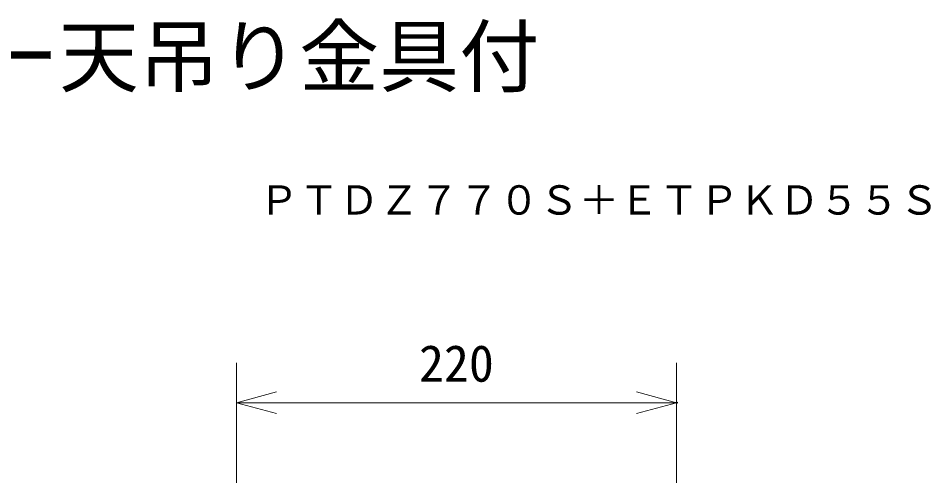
# Model space of a CAD drawing. Units: millimetres, scale not verified. Extents: x -63 to 62, y -56 to 57.
# Drawn here: x 10.46 to 56.06, y 33.45 to 56.77 of the extents above; entities that cross this region are included whole.
import ezdxf
from ezdxf.enums import TextEntityAlignment as Align

# ---------------------------------------------------------------- set-up
doc = ezdxf.new("R2010")
doc.units = ezdxf.units.MM
doc.header["$LTSCALE"] = 0.125
doc.header["$PDMODE"] = 32
doc.header["$PDSIZE"] = 0.0625
doc.layers.add('0-0_0', color=7, linetype='Continuous', lineweight=9)
doc.layers.add('0-5_SUNPO', color=7, linetype='Continuous', lineweight=9)
for name, color, linetype in [('0-1_DEFPOINTS', 7, 'Continuous'), ('0-3_MOJI1', 7, 'Continuous'), ('0-6_TOUROKU', 7, 'Continuous')]:
    doc.layers.add(name, color=color, linetype=linetype)
doc.styles.add('ＭＳ ゴシック', font='')
doc.styles.get('ＭＳ ゴシック').set_extended_font_data('MS Gothic')

# ---------------------------------------------------------------- blocks, each defined once
blk = doc.blocks.new('_OPEN30')
at = {"layer": '0-0_0'}
blk.add_line((0, 0), (-1, 0), dxfattribs=at)
blk.add_lwpolyline([(-1, 0.26795), (0, 0), (-1, -0.26795)], dxfattribs=at)
blk = doc.blocks.new('D6')
at = {"layer": '0-1_DEFPOINTS'}
for p in [(36.5861, 41.6382), (14.5861, 35.6382), (36.5861, 35.6382)]:
    blk.add_point(p, dxfattribs=at)
at = {"layer": '0-5_SUNPO'}
for p, q in [((14.5861, 37.6382), (14.5861, 43.6382)), ((36.5861, 37.6382), (36.5861, 43.6382)), ((16.5861, 41.6382), (34.5861, 41.6382))]:
    blk.add_line(p, q, dxfattribs=at)
at = {"layer": '0-5_SUNPO', "xscale": 2, "yscale": 2, "rotation": 180}
blk.add_blockref('_OPEN30', (14.5861, 41.6382), dxfattribs=at)
at = {"layer": '0-5_SUNPO', "xscale": 2, "yscale": 2}
blk.add_blockref('_OPEN30', (36.5861, 41.6382), dxfattribs=at)
at = {"layer": '0-5_SUNPO', "style": 'ＭＳ ゴシック'}
blk.add_text('220', height=1.833, dxfattribs=at).set_placement((23.7111, 42.1382), align=Align.BOTTOM_LEFT)

msp = doc.modelspace()

# ---------------------------------------------------------------- block references
at = {"layer": '0-5_SUNPO'}
msp.add_blockref('D6', (6.7752, -4.0843), dxfattribs=at)

# ---------------------------------------------------------------- texts
at = {"layer": '0-3_MOJI1', "style": 'ＭＳ ゴシック'}
msp.add_text('ＤＬＰ方式プロジェクター天吊り金具付', height=2.933, dxfattribs=at).set_placement((-35.5136, 52.5133), align=Align.BOTTOM_LEFT)
at = {"layer": '0-6_TOUROKU', "style": 'ＭＳ ゴシック'}
msp.add_text('ＰＴＤＺ７７０Ｓ＋ＥＴＰＫＤ５５Ｓ', height=1.466, dxfattribs=at).set_placement((22.4863, 46.5133), align=Align.BOTTOM_LEFT)

doc.saveas('drawing.dxf')
